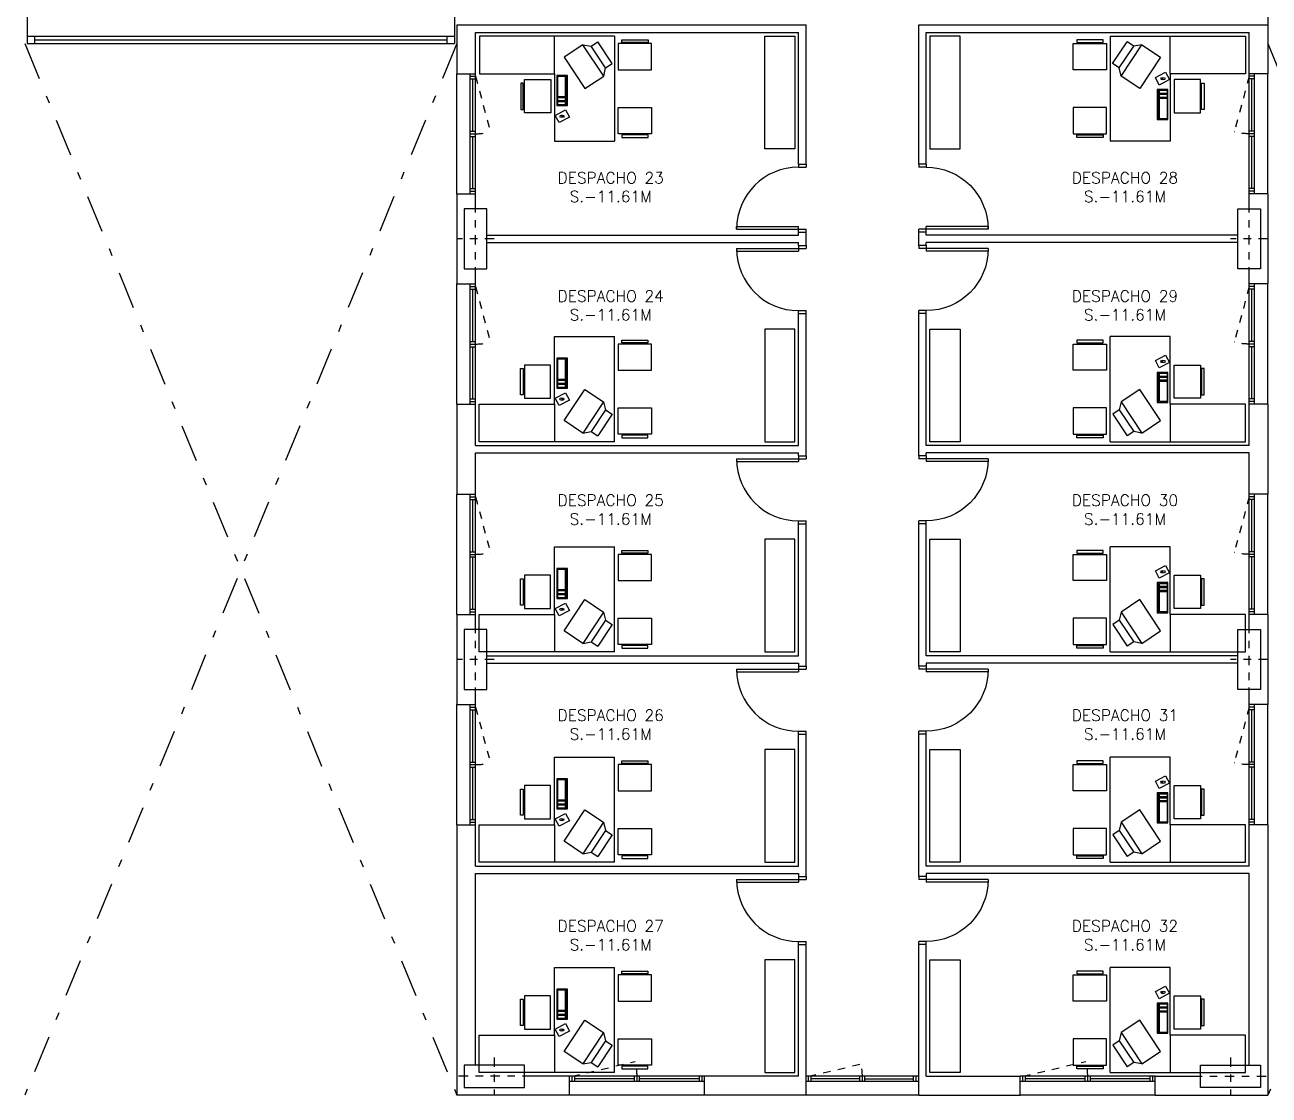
# Model space of a CAD drawing. Header units: millimetres. Extents: x -97 to -13, y 102 to 221.
# Drawn here: x -51.44 to -34.88, y 135.27 to 149.52 of the extents above; entities that cross this region are included whole.
import ezdxf

# ---------------------------------------------------------------- set-up
doc = ezdxf.new("R2010")
doc.units = ezdxf.units.MM
doc.header["$MEASUREMENT"] = 0
doc.linetypes.add('TRAZO_Y_PUNTO', pattern=[1, 0.5, -0.25, 0, -0.25])
doc.linetypes.add('TRAZOS', pattern=[0.75, 0.5, -0.25])
doc.layers.get('0').update_dxf_attribs({"linetype": 'CONTINUOUS'})
for name, color, linetype in [('1-PILARES', 1, 'CONTINUOUS'), ('2-SUPERFICIES', 7, 'CONTINUOUS'), ('6-MOBILIARIO', 7, 'CONTINUOUS')]:
    doc.layers.add(name, color=color, linetype=linetype)
doc.styles.add('RPOMANS', font='romans.shx')

# ---------------------------------------------------------------- blocks, each defined once
blk = doc.blocks.new('P-82-IZ')
at = {"color": 24}
for p, q in [((0.08, 0.825), (0.08, -0.1)), ((0.08, 0.825), (0.115, 0.825)), ((0.115, 0.825), (0.115, 0)), ((0.04, 0), (0.115, 0)), ((0.945, 0), (0.905, 0)), ((0.905, 0), (0.905, -0.1)), ((0.04, -0.1), (0.08, -0.1)), ((0.945, -0.1), (0.905, -0.1))]:
    blk.add_line(p, q, dxfattribs=at)
at = {"color": 54}
for p, q in [((0.04, 0), (0.04, -0.1)), ((0.945, 0), (0.945, -0.1))]:
    blk.add_line(p, q, dxfattribs=at)
at = {"color": 24}
blk.add_arc((0.08, 0), 0.825, 0, 90, dxfattribs=at)
blk = doc.blocks.new('P-82-DE')
at = {"color": 24}
for p, q in [((-0.115, 0.825), (-0.115, 0)), ((-0.08, 0.825), (-0.115, 0.825)), ((-0.08, 0.825), (-0.08, -0.1)), ((-0.945, 0), (-0.905, 0)), ((-0.905, 0), (-0.905, -0.1)), ((-0.04, 0), (-0.115, 0)), ((-0.945, -0.1), (-0.905, -0.1)), ((-0.04, -0.1), (-0.08, -0.1))]:
    blk.add_line(p, q, dxfattribs=at)
at = {"color": 54}
for p, q in [((-0.945, 0), (-0.945, -0.1)), ((-0.04, 0), (-0.04, -0.1))]:
    blk.add_line(p, q, dxfattribs=at)
at = {"color": 24}
blk.add_arc((-0.08, 0), 0.825, 90, 180, dxfattribs=at)
blk = doc.blocks.new('A$C648F6799')
at = {"color": 54}
for p, q in [((0, 1.6), (0.25, 1.6)), ((0, 0), (0.25, 0))]:
    blk.add_line(p, q, dxfattribs=at)
at = {"color": 24}
for p, q in [((0, 0), (0, 1.6)), ((0.18, 0), (0.18, 1.6)), ((0.18, 1.565), (0.25, 1.565)), ((0.18, 1.53), (0.25, 1.53)), ((0.215, 0.835), (0.215, 1.53)), ((0.25, 0), (0.25, 1.6)), ((0.18, 0.835), (0.25, 0.835)), ((0.18, 0.8), (0.25, 0.8)), ((0.18, 0.765), (0.25, 0.765)), ((0.215, 0.07), (0.215, 0.765)), ((0.18, 0.07), (0.25, 0.07)), ((0.18, 0.035), (0.25, 0.035))]:
    blk.add_line(p, q, dxfattribs=at)
at = {"color": 24, "linetype": 'TRAZOS', "ltscale": 0.1}
blk.add_line((0.25, 1.565), (0.448, 0.826), dxfattribs=at)
blk.add_arc((0.25, 1.565), 0.765, 270, 285.0223, dxfattribs=at)
blk = doc.blocks.new('A$C11336145')
at = {"layer": '6-MOBILIARIO', "linetype": 'Continuous'}
for p, q in [((1, 1.4), (1.8, 1.4)), ((1, 0.5), (1, 1.4)), ((1.8, 0), (1.8, 1.4)), ((1.154, 1.101), (1.154, 0.721)), ((0, 0.5), (1, 0.5)), ((0, 0), (0, 0.5)), ((1.099, 0.584), (1.099, 0.551)), ((1.128, 0.567), (1.099, 0.567)), ((1.655, 0.532), (1.38, 0.114)), ((1.655, 0.532), (1.68, 0.424)), ((1.68, 0.424), (1.488, 0.134)), ((1.768, 0.366), (1.576, 0.076)), ((1.68, 0.424), (1.768, 0.366)), ((1.8, 0), (0, 0)), ((1.38, 0.114), (1.488, 0.134)), ((1.488, 0.134), (1.576, 0.076))]:
    blk.add_line(p, q, dxfattribs=at)
for points in [[(1.896, 1.315), (1.896, 1.35), (2.246, 1.35), (2.246, 1.315)], [(2.292, 0.95), (2.292, 1.3), (1.85, 1.3), (1.85, 0.95)], [(0.95, 1.021), (0.6, 1.021), (0.6, 0.579), (0.95, 0.579)], [(1.175, 1.111), (1.034, 1.111), (1.034, 0.711), (1.175, 0.711)], [(1.143, 0.827), (1.044, 0.827), (1.044, 1.101), (1.143, 1.101)], [(1.165, 1.101), (1.154, 1.101), (1.154, 0.721), (1.165, 0.721)], [(0.585, 0.625), (0.55, 0.625), (0.55, 0.975), (0.585, 0.975)], [(1.143, 0.774), (1.044, 0.774), (1.044, 0.817), (1.143, 0.817)], [(1.143, 0.721), (1.044, 0.721), (1.044, 0.764), (1.143, 0.764)], [(1.012, 0.579), (1.147, 0.651), (1.199, 0.553), (1.063, 0.481)], [(2.292, 0.45), (2.292, 0.1), (1.85, 0.1), (1.85, 0.45)], [(1.896, 0.085), (1.896, 0.05), (2.246, 0.05), (2.246, 0.085)]]:
    blk.add_lwpolyline(points, close=True, dxfattribs=at)
for points in [[(1.129, 0.28), (1.405, 0.697), (1.655, 0.532)], [(1, 0.5), (1, 0)], [(1.38, 0.114), (1.129, 0.28)]]:
    blk.add_lwpolyline(points, dxfattribs=at)
blk.add_ellipse((1.099, 0.567), major_axis=(0.0286, 0), ratio=0.581015, start_param=3.141593, end_param=9.424778, dxfattribs=at)
blk = doc.blocks.new('A$C65EB7E54')
at = {"layer": '6-MOBILIARIO', "linetype": 'Continuous'}
for p, q in [((1.292, 1.4), (0.492, 1.4)), ((0.492, 0), (0.492, 1.4)), ((1.292, 0.5), (1.292, 1.4)), ((1.165, 1.067), (1.193, 1.067)), ((1.193, 1.05), (1.193, 1.083)), ((1.138, 0.533), (1.138, 0.913)), ((0.637, 0.532), (0.613, 0.424)), ((0.637, 0.532), (0.913, 0.114)), ((2.292, 0.5), (1.292, 0.5)), ((2.292, 0), (2.292, 0.5)), ((0.613, 0.424), (0.525, 0.366)), ((0.525, 0.366), (0.717, 0.076)), ((0.613, 0.424), (0.804, 0.134)), ((0.492, 0), (2.292, 0)), ((0.804, 0.134), (0.717, 0.076)), ((0.913, 0.114), (0.804, 0.134))]:
    blk.add_line(p, q, dxfattribs=at)
for points in [[(0.396, 1.315), (0.396, 1.35), (0.046, 1.35), (0.046, 1.315)], [(0, 0.95), (0, 1.3), (0.443, 1.3), (0.443, 0.95)], [(1.281, 1.055), (1.145, 0.983), (1.094, 1.081), (1.229, 1.152)], [(1.342, 1.021), (1.692, 1.021), (1.692, 0.579), (1.342, 0.579)], [(1.118, 0.523), (1.259, 0.523), (1.259, 0.923), (1.118, 0.923)], [(1.128, 0.533), (1.138, 0.533), (1.138, 0.913), (1.128, 0.913)], [(1.149, 0.913), (1.249, 0.913), (1.249, 0.87), (1.149, 0.87)], [(1.149, 0.86), (1.249, 0.86), (1.249, 0.817), (1.149, 0.817)], [(1.707, 0.625), (1.742, 0.625), (1.742, 0.975), (1.707, 0.975)], [(1.149, 0.807), (1.249, 0.807), (1.249, 0.533), (1.149, 0.533)], [(0, 0.45), (0, 0.1), (0.443, 0.1), (0.443, 0.45)], [(0.396, 0.085), (0.396, 0.05), (0.046, 0.05), (0.046, 0.085)]]:
    blk.add_lwpolyline(points, close=True, dxfattribs=at)
for points in [[(1.163, 0.28), (0.888, 0.697), (0.637, 0.532)], [(1.292, 0.5), (1.292, 0)], [(0.913, 0.114), (1.163, 0.28)]]:
    blk.add_lwpolyline(points, dxfattribs=at)
blk.add_ellipse((1.193, 1.067), major_axis=(-0.0286, 0), ratio=0.581015, start_param=3.141593, end_param=9.424778, dxfattribs=at)

msp = doc.modelspace()

# ---------------------------------------------------------------- linework, layer by layer
at = {"color": 24, "linetype": 'Continuous'}
for p, q in [((-51.411, 151.271), (-51.411, 149.271)), ((-45.721, 151.271), (-45.721, 149.271)), ((-34.891, 151.021), (-34.891, 149.521)), ((-51.411, 149.371), (-45.721, 149.371)), ((-51.411, 149.271), (-45.721, 149.271)), ((-51.311, 149.371), (-51.311, 149.271)), ((-51.311, 149.321), (-45.821, 149.321)), ((-45.821, 149.371), (-45.821, 149.271))]:
    msp.add_line(p, q, dxfattribs=at)
at = {"color": 54, "linetype": 'Continuous'}
for p, q in [((-45.691, 149.521), (-41.041, 149.521)), ((-45.691, 149.521), (-45.691, 148.871)), ((-45.441, 149.421), (-41.141, 149.421)), ((-45.441, 148.871), (-45.441, 149.421)), ((-41.141, 147.666), (-41.141, 149.421)), ((-41.041, 147.666), (-41.041, 149.521)), ((-39.541, 149.521), (-34.891, 149.521)), ((-39.541, 147.666), (-39.541, 149.521)), ((-39.441, 149.421), (-35.141, 149.421)), ((-39.441, 147.666), (-39.441, 149.421)), ((-35.141, 148.871), (-35.141, 149.421)), ((-34.891, 149.521), (-34.891, 148.871)), ((-45.691, 147.271), (-45.691, 146.071)), ((-45.441, 147.071), (-45.441, 147.271)), ((-35.141, 147.071), (-35.141, 147.271)), ((-34.891, 147.271), (-34.891, 146.071)), ((-45.291, 146.721), (-41.141, 146.721)), ((-45.291, 146.621), (-41.141, 146.621)), ((-41.141, 146.721), (-41.141, 146.761)), ((-41.141, 146.581), (-41.141, 146.621)), ((-41.041, 146.581), (-41.041, 146.761)), ((-39.541, 146.581), (-39.541, 146.761)), ((-39.441, 146.721), (-39.441, 146.761)), ((-35.291, 146.721), (-39.441, 146.721)), ((-39.441, 146.581), (-39.441, 146.621)), ((-35.291, 146.621), (-39.441, 146.621)), ((-45.441, 146.071), (-45.441, 146.271)), ((-35.141, 146.071), (-35.141, 146.271)), ((-41.141, 143.921), (-41.141, 145.676)), ((-41.041, 143.781), (-41.041, 145.676)), ((-39.541, 143.781), (-39.541, 145.676)), ((-39.441, 143.921), (-39.441, 145.676)), ((-45.691, 144.471), (-45.691, 143.271)), ((-45.441, 143.921), (-45.441, 144.471)), ((-35.141, 143.921), (-35.141, 144.471)), ((-34.891, 144.471), (-34.891, 143.271)), ((-45.441, 143.921), (-41.141, 143.921)), ((-45.441, 143.821), (-41.141, 143.821)), ((-45.441, 143.271), (-45.441, 143.821)), ((-41.141, 143.781), (-41.141, 143.821)), ((-35.141, 143.921), (-39.441, 143.921)), ((-35.141, 143.921), (-39.441, 143.921)), ((-35.141, 143.821), (-39.441, 143.821)), ((-39.441, 143.781), (-39.441, 143.821)), ((-35.141, 143.821), (-39.441, 143.821)), ((-35.141, 143.271), (-35.141, 143.821)), ((-41.141, 141.121), (-41.141, 142.876)), ((-41.041, 140.981), (-41.041, 142.876)), ((-39.541, 140.981), (-39.541, 142.876)), ((-39.441, 141.121), (-39.441, 142.876)), ((-45.691, 141.671), (-45.691, 140.471)), ((-45.441, 141.471), (-45.441, 141.671)), ((-35.141, 141.471), (-35.141, 141.671)), ((-34.891, 141.671), (-34.891, 140.471)), ((-45.291, 141.121), (-41.141, 141.121)), ((-45.291, 141.021), (-41.141, 141.021)), ((-41.141, 141.021), (-41.141, 140.981)), ((-35.291, 141.121), (-39.441, 141.121)), ((-39.441, 141.021), (-39.441, 140.981)), ((-35.291, 141.021), (-39.441, 141.021)), ((-45.441, 140.471), (-45.441, 140.671)), ((-35.141, 140.471), (-35.141, 140.671)), ((-41.141, 138.321), (-41.141, 140.076)), ((-41.041, 138.181), (-41.041, 140.076)), ((-39.541, 138.181), (-39.541, 140.076)), ((-39.441, 138.321), (-39.441, 140.076)), ((-45.691, 138.871), (-45.691, 135.271)), ((-45.441, 138.321), (-45.441, 138.871)), ((-35.141, 138.321), (-35.141, 138.871)), ((-34.891, 138.871), (-34.891, 135.271)), ((-45.441, 138.321), (-41.141, 138.321)), ((-35.141, 138.321), (-39.441, 138.321)), ((-45.441, 138.221), (-41.141, 138.221)), ((-45.441, 135.671), (-45.441, 138.221)), ((-41.141, 138.221), (-41.141, 138.181)), ((-35.141, 138.221), (-39.441, 138.221)), ((-39.441, 138.221), (-39.441, 138.181)), ((-35.141, 135.671), (-35.141, 138.221)), ((-41.141, 135.521), (-41.141, 137.276)), ((-41.041, 135.521), (-41.041, 137.276)), ((-39.541, 135.521), (-39.541, 137.276)), ((-39.441, 135.521), (-39.441, 137.276)), ((-44.191, 135.521), (-44.791, 135.521)), ((-41.141, 135.521), (-42.391, 135.521)), ((-39.441, 135.521), (-38.191, 135.521)), ((-36.391, 135.521), (-35.791, 135.521)), ((-44.191, 135.271), (-45.691, 135.271)), ((-41.041, 135.271), (-42.391, 135.271)), ((-39.541, 135.271), (-38.191, 135.271)), ((-36.391, 135.271), (-34.891, 135.271))]:
    msp.add_line(p, q, dxfattribs=at)
at = {"color": 104, "linetype": 'TRAZO_Y_PUNTO'}
for p, q in [((-45.691, 149.271), (-51.441, 135.271)), ((-51.441, 149.271), (-45.691, 135.271)), ((-29.141, 149.271), (-34.891, 135.271)), ((-34.891, 149.271), (-29.141, 135.271))]:
    msp.add_line(p, q, dxfattribs=at)
at = {"color": 24, "linetype": 'TRAZOS', "ltscale": 0.1}
for p, q in [((-44.156, 135.521), (-43.314, 135.719)), ((-41.006, 135.521), (-40.31, 135.685)), ((-38.156, 135.521), (-37.314, 135.719))]:
    msp.add_line(p, q, dxfattribs=at)
at = {"color": 24}
for p, q in [((-42.391, 135.521), (-44.191, 135.521)), ((-44.156, 135.451), (-44.156, 135.521)), ((-44.121, 135.451), (-44.121, 135.521)), ((-43.326, 135.451), (-43.326, 135.521)), ((-43.291, 135.451), (-43.291, 135.521)), ((-43.256, 135.451), (-43.256, 135.521)), ((-42.461, 135.451), (-42.461, 135.521)), ((-42.426, 135.451), (-42.426, 135.521)), ((-39.541, 135.521), (-41.041, 135.521)), ((-41.006, 135.451), (-41.006, 135.521)), ((-40.971, 135.451), (-40.971, 135.521)), ((-40.326, 135.451), (-40.326, 135.521)), ((-40.291, 135.451), (-40.291, 135.521)), ((-40.256, 135.451), (-40.256, 135.521)), ((-40.256, 135.451), (-40.256, 135.521)), ((-39.611, 135.451), (-39.611, 135.521)), ((-39.576, 135.451), (-39.576, 135.521)), ((-36.391, 135.521), (-38.191, 135.521)), ((-38.156, 135.451), (-38.156, 135.521)), ((-38.121, 135.451), (-38.121, 135.521)), ((-37.326, 135.451), (-37.326, 135.521)), ((-37.291, 135.451), (-37.291, 135.521)), ((-37.256, 135.451), (-37.256, 135.521)), ((-36.461, 135.451), (-36.461, 135.521)), ((-36.426, 135.451), (-36.426, 135.521)), ((-42.391, 135.451), (-44.191, 135.451)), ((-43.326, 135.486), (-44.121, 135.486)), ((-42.461, 135.486), (-43.256, 135.486)), ((-39.541, 135.451), (-41.041, 135.451)), ((-40.326, 135.486), (-40.971, 135.486)), ((-40.256, 135.486), (-39.611, 135.486)), ((-36.391, 135.451), (-38.191, 135.451)), ((-37.326, 135.486), (-38.121, 135.486)), ((-36.461, 135.486), (-37.256, 135.486)), ((-42.391, 135.271), (-44.191, 135.271)), ((-39.541, 135.271), (-41.041, 135.271)), ((-36.391, 135.271), (-38.191, 135.271))]:
    msp.add_line(p, q, dxfattribs=at)
at = {"color": 54}
for p, q in [((-44.191, 135.271), (-44.191, 135.521)), ((-42.391, 135.271), (-42.391, 135.521)), ((-41.041, 135.271), (-41.041, 135.521)), ((-39.541, 135.271), (-39.541, 135.521)), ((-38.191, 135.271), (-38.191, 135.521)), ((-36.391, 135.271), (-36.391, 135.521))]:
    msp.add_line(p, q, dxfattribs=at)
at = {"color": 24, "linetype": 'TRAZOS', "ltscale": 0.1}
for centre, radius in [((-44.156, 135.521), 0.865), ((-41.006, 135.521), 0.715), ((-38.156, 135.521), 0.865)]:
    msp.add_arc(centre, radius, 0, 13.2773, dxfattribs=at)
at = {"layer": '1-PILARES', "linetype": 'TRAZO_Y_PUNTO', "ltscale": 0.25}
for p, q in [((-45.441, 146.171), (-45.441, 147.171)), ((-35.141, 146.171), (-35.141, 147.171)), ((-45.191, 146.671), (-45.691, 146.671)), ((-34.891, 146.671), (-35.391, 146.671)), ((-45.441, 140.571), (-45.441, 141.571)), ((-35.141, 140.571), (-35.141, 141.571)), ((-45.191, 141.071), (-45.691, 141.071)), ((-34.891, 141.071), (-35.391, 141.071)), ((-45.191, 135.771), (-45.191, 135.271)), ((-35.391, 135.771), (-35.391, 135.271)), ((-44.691, 135.521), (-45.691, 135.521)), ((-35.891, 135.521), (-34.891, 135.521))]:
    msp.add_line(p, q, dxfattribs=at)
at = {"layer": '1-PILARES', "linetype": 'Continuous'}
for points in [[(-45.291, 146.271), (-45.291, 147.071), (-45.591, 147.071), (-45.591, 146.271)], [(-35.291, 146.271), (-35.291, 147.071), (-34.991, 147.071), (-34.991, 146.271)], [(-45.291, 140.671), (-45.291, 141.471), (-45.591, 141.471), (-45.591, 140.671)], [(-35.291, 140.671), (-35.291, 141.471), (-34.991, 141.471), (-34.991, 140.671)], [(-45.591, 135.371), (-44.791, 135.371), (-44.791, 135.671), (-45.591, 135.671)], [(-34.991, 135.371), (-35.791, 135.371), (-35.791, 135.671), (-34.991, 135.671)]]:
    msp.add_lwpolyline(points, close=True, dxfattribs=at)
at = {"layer": '6-MOBILIARIO', "linetype": 'Continuous'}
for points in [[(-41.191, 147.871), (-41.591, 147.871), (-41.591, 149.371), (-41.191, 149.371)], [(-39.391, 147.871), (-38.991, 147.871), (-38.991, 149.371), (-39.391, 149.371)], [(-41.191, 145.471), (-41.591, 145.471), (-41.591, 143.971), (-41.191, 143.971)], [(-39.391, 145.471), (-38.991, 145.471), (-38.991, 143.971), (-39.391, 143.971)], [(-41.191, 142.671), (-41.591, 142.671), (-41.591, 141.171), (-41.191, 141.171)], [(-39.391, 142.671), (-38.991, 142.671), (-38.991, 141.171), (-39.391, 141.171)], [(-41.191, 139.871), (-41.591, 139.871), (-41.591, 138.371), (-41.191, 138.371)], [(-39.391, 139.871), (-38.991, 139.871), (-38.991, 138.371), (-39.391, 138.371)], [(-41.191, 137.071), (-41.591, 137.071), (-41.591, 135.571), (-41.191, 135.571)], [(-39.391, 137.071), (-38.991, 137.071), (-38.991, 135.571), (-39.391, 135.571)]]:
    msp.add_lwpolyline(points, close=True, dxfattribs=at)

# ---------------------------------------------------------------- block references
at = {"linetype": 'Continuous'}
for p in [(-45.691, 147.271), (-45.691, 144.471), (-45.691, 141.671), (-45.691, 138.871)]:
    msp.add_blockref('A$C648F6799', p, dxfattribs=at)
at = {"linetype": 'Continuous', "xscale": -1}
for p in [(-34.891, 147.271), (-34.891, 144.471), (-34.891, 141.671), (-34.891, 138.871)]:
    msp.add_blockref('A$C648F6799', p, dxfattribs=at)
at = {"linetype": 'Continuous', "rotation": 90}
for name, p in [('P-82-IZ', (-41.141, 146.721)), ('P-82-DE', (-41.141, 146.621)), ('P-82-DE', (-41.141, 143.821)), ('P-82-DE', (-41.141, 141.021)), ('P-82-DE', (-41.141, 138.221))]:
    msp.add_blockref(name, p, dxfattribs=at)
at = {"linetype": 'Continuous', "xscale": -1, "rotation": 270}
for name, p in [('P-82-IZ', (-39.441, 146.721)), ('P-82-DE', (-39.441, 146.621)), ('P-82-DE', (-39.441, 143.821)), ('P-82-DE', (-39.441, 141.021)), ('P-82-DE', (-39.441, 138.221))]:
    msp.add_blockref(name, p, dxfattribs=at)
at = {"layer": '6-MOBILIARIO', "linetype": 'Continuous', "rotation": 180}
for name, p in [('A$C65EB7E54', (-43.098, 149.371)), ('A$C11336145', (-35.191, 149.371))]:
    msp.add_blockref(name, p, dxfattribs=at)
at = {"layer": '6-MOBILIARIO', "linetype": 'Continuous'}
for name, p in [('A$C11336145', (-45.391, 143.971)), ('A$C65EB7E54', (-37.483, 143.971)), ('A$C11336145', (-45.391, 141.171)), ('A$C65EB7E54', (-37.483, 141.171)), ('A$C11336145', (-45.391, 138.371)), ('A$C65EB7E54', (-37.483, 138.371)), ('A$C11336145', (-45.391, 135.571)), ('A$C65EB7E54', (-37.483, 135.571))]:
    msp.add_blockref(name, p, dxfattribs=at)

# ---------------------------------------------------------------- texts
at = {"layer": '2-SUPERFICIES', "linetype": 'Continuous', "char_height": 0.15, "attachment_point": 5, "style": 'RPOMANS'}
for s, insert in [('DESPACHO 23\\PS.-11.61M', (-43.641, 147.36)), ('DESPACHO 28\\PS.-11.61M', (-36.795, 147.36)), ('DESPACHO 24\\PS.-11.61M', (-43.641, 145.785)), ('DESPACHO 29\\PS.-11.61M', (-36.795, 145.785)), ('DESPACHO 25\\PS.-11.61M', (-43.641, 143.066)), ('DESPACHO 30\\PS.-11.61M', (-36.795, 143.066)), ('DESPACHO 26\\PS.-11.61M', (-43.641, 140.203)), ('DESPACHO 31\\PS.-11.61M', (-36.795, 140.203)), ('DESPACHO 27\\PS.-11.61M', (-43.641, 137.398)), ('DESPACHO 32\\PS.-11.61M', (-36.795, 137.398))]:
    msp.add_mtext(s, dxfattribs=dict(at, insert=insert))

doc.saveas('drawing.dxf')
